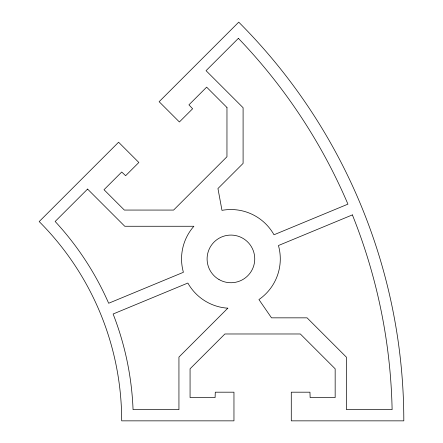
<?xml version="1.0" encoding="UTF-8"?>
<svg xmlns="http://www.w3.org/2000/svg" width="443" height="443" viewBox="0 0 443 443"><rect width="100%" height="100%" fill="white"/><g stroke="black" fill="none" stroke-linecap="round" stroke-linejoin="round"><path stroke-width="0.66" d="M226.971 107.494L226.954 156.744L173.595 210.071L124.345 210.06L104.011 189.715L121.709 172.028L125.64 175.694L138.853 162.492L118.591 142.22L39.189 221.578A282.119 282.119 0 0 1 121.692 420.85L233.959 420.85L233.959 392.188L215.281 392.188L215.093 397.565L190.069 397.565L190.069 368.803L224.9 333.978L300.337 333.978L335.163 368.803L335.163 397.565L310.139 397.565L309.95 392.188L291.278 392.188L291.278 420.85L403.811 420.85A564.238 564.238 0 0 0 238.733 22.15L159.137 101.702L179.393 121.975L192.605 108.773L188.939 104.836L206.637 87.149L226.971 107.494M87.576 189.078L55.148 221.478A293.698 293.698 0 0 1 108.662 303.256L183.402 272.295A49.372 49.372 0 0 1 193.884 226.262L124.76 226.262L87.576 189.078M238.389 38.347L206.05 70.67L243.096 107.721L243.096 163.389L217.95 188.535L221.976 210.353A49.372 49.372 0 0 1 273.99 234.773L347.932 204.145A552.659 552.659 0 0 0 238.389 38.347M227.818 308.184L178.939 357.064L178.939 409.637L133.055 409.637A293.698 293.698 0 0 0 113.115 314.004L187.854 283.044A49.372 49.372 0 0 0 227.818 308.184M352.384 214.894L278.442 245.522A49.372 49.372 0 0 1 258.928 299.568L271.515 317.841L307.077 317.841L346.437 357.208L346.437 409.637L392.116 409.637A552.659 552.659 0 0 0 352.384 214.894M219.008 279.544A23.828 23.828 0 0 0 254.747 258.911A23.828 23.828 0 0 0 219.008 238.273A23.828 23.828 0 0 0 219.008 279.544"/></g></svg>
